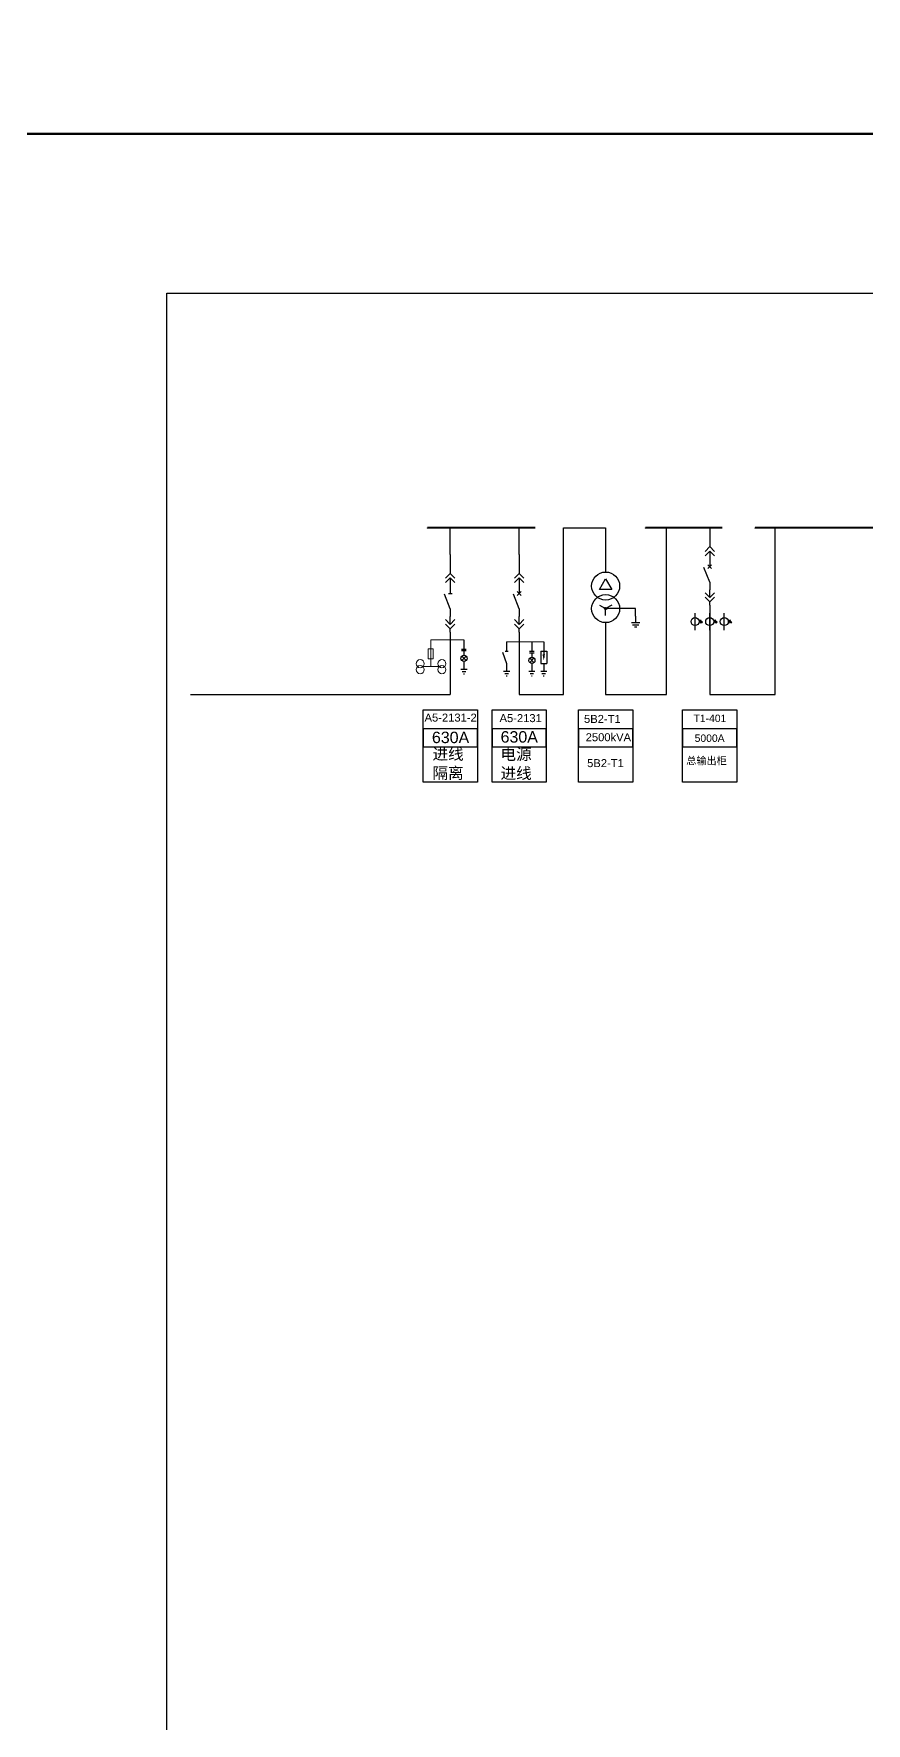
# Model space of a CAD drawing. Header units: millimetres. Extents: x -3460 to -460, y 6070 to 9130.
# Drawn here: x -1478.5 to -1398.3, y 6317.1 to 6479.6 of the extents above; entities that cross this region are included whole.
import ezdxf
from ezdxf.enums import TextEntityAlignment as Align

# ---------------------------------------------------------------- set-up
doc = ezdxf.new("R2010")
doc.units = ezdxf.units.MM
doc.header["$LTSCALE"] = 1000
doc.header["$MEASUREMENT"] = 0
doc.linetypes.add('CENTER', pattern=[2, 1.25, -0.25, 0.25, -0.25])
doc.linetypes.add('CONTINOUS', pattern=[0])
doc.styles.get("Standard").update_dxf_attribs({"font": 'arial.ttf'})

# ---------------------------------------------------------------- blocks, each defined once
blk = doc.blocks.new('DYDQAA05')
at = {"color": 0}
blk.add_lwpolyline([(0, 0), (0, -7)], dxfattribs=at)
blk = doc.blocks.new('DYDQAA03')
at = {"color": 0}
for points in [[(0, 0), (0, -1.5)], [(-2.12, -3.62), (0, -1.5)], [(-2.12, -5.62), (0, -3.5)], [(2.12, -3.62), (0, -1.5)], [(2.12, -5.62), (0, -3.5)], [(0, -3.5), (0, -7)]]:
    blk.add_lwpolyline(points, dxfattribs=at)
blk = doc.blocks.new('DYDQAA09')
at = {"color": 0}
blk.add_lwpolyline([(0, 0), (0, -3.5)], dxfattribs=at)
blk.add_lwpolyline([(0, 0), (0, -3.5)], dxfattribs=at)
blk.add_lwpolyline([(0, 0), (0, -3.5)], dxfattribs=at)
blk.add_lwpolyline([(0, 0), (0, -3.5)], dxfattribs=at)
blk.add_lwpolyline([(0, 0), (0, -3.5)], dxfattribs=at)
blk.add_lwpolyline([(0, 0), (0, -3.5)], dxfattribs=at)
blk.add_lwpolyline([(0, 0), (0, -3.5)], dxfattribs=at)
blk.add_lwpolyline([(0, 0), (0, -3.5)], dxfattribs=at)
blk.add_lwpolyline([(0, 0), (0, -3.5)], dxfattribs=at)
blk = doc.blocks.new('DYDQ0201')
at = {"color": 0}
for points in [[(0.86, -0.86), (-0.86, 0.86)], [(-0.86, -0.86), (0.86, 0.86)], [(0, -7), (-2.61, -0.37)]]:
    blk.add_lwpolyline(points, dxfattribs=at)
blk = doc.blocks.new('DYDQAA04')
at = {"color": 0}
for points in [[(0, -3.5), (0, 0)], [(-2.12, -1.38), (0, -3.5)], [(-2.12, -3.38), (0, -5.5)], [(2.12, -1.38), (0, -3.5)], [(2.12, -3.38), (0, -5.5)], [(0, -7), (0, -5.5)]]:
    blk.add_lwpolyline(points, dxfattribs=at)
blk = doc.blocks.new('A$C03DD39B5')
for p, q in [((417, 475), (283, 392)), ((417, 422), (283, 339)), ((350, 333), (350, 467))]:
    blk.add_line(p, q)
blk.add_lwpolyline([(700, 167), (0, 167)])
blk.add_circle((350, 167), 167)

msp = doc.modelspace()

# ---------------------------------------------------------------- linework, layer by layer
for p, q in [((-1438.39, 6429.52, 5054.55), (-1438.39, 6432.1, 6437.83)), ((-1438.39, 6429.52, 5054.55), (-1438.39, 6432.1, 6437.83)), ((-1431.75, 6429.52, 5054.51), (-1431.75, 6432.1, 6437.83)), ((-1427.48, 6416.07, 7255.72), (-1427.48, 6432.1, 7255.72)), ((-1427.48, 6432.1, 7255.72), (-1423.43, 6432.1, 7255.72)), ((-1407.12, 6416.07, 6022), (-1407.12, 6432.1, 6022)), ((-1438.39, 6424.3, 5054.51), (-1438.94, 6425.71, 5054.51)), ((-1438.57, 6425.79, 5054.51), (-1438.2, 6425.79, 5054.51)), ((-1413.41, 6423.86, 6022), (-1413.41, 6422.22, 6022)), ((-1438.39, 6421.32, 5054.51), (-1438.39, 6419.64, 7255.72)), ((-1437.07, 6421.33, 7255.72), (-1437.07, 6420.44, 7255.72)), ((-1431.75, 6421.32, 5054.51), (-1431.75, 6419.64, 7255.72)), ((-1413.41, 6422.22, 6022), (-1413.41, 6416.07, 6022)), ((-1438.39, 6419.64, 7255.72), (-1438.39, 6416.07, 7255.72)), ((-1437.29, 6420.44, 7255.72), (-1436.85, 6420.44, 7255.72)), ((-1437.29, 6420.29, 7255.72), (-1436.85, 6420.29, 7255.72)), ((-1436.86, 6419.34, 7255.72), (-1437.28, 6419.76, 7255.72)), ((-1437.28, 6419.34, 7255.72), (-1436.86, 6419.76, 7255.72)), ((-1437.07, 6420.29, 7255.72), (-1437.07, 6419.85, 7255.72)), ((-1433.36, 6420.15, 5054.51), (-1432.96, 6419.04, 5054.51)), ((-1433.11, 6420.23, 5054.51), (-1432.81, 6420.23, 5054.51)), ((-1432.96, 6421.12, 5054.51), (-1432.96, 6420.23, 5054.51)), ((-1431.75, 6419.64, 7255.72), (-1431.75, 6416.07, 7255.72)), ((-1430.76, 6420.23, 5054.51), (-1430.31, 6420.23, 5054.51)), ((-1430.76, 6420.08, 5054.51), (-1430.31, 6420.08, 5054.51)), ((-1430.53, 6421.12, 5054.51), (-1430.53, 6420.23, 5054.51)), ((-1430.53, 6420.08, 5054.51), (-1430.53, 6419.63, 5054.51)), ((-1429.68, 6420.23, 1054.24), (-1429.09, 6420.23, 1054.24)), ((-1429.68, 6420.23, 1054.24), (-1429.68, 6419.04, 1054.24)), ((-1429.39, 6421.12, 1054.24), (-1429.39, 6419.63, 1054.24)), ((-1429.09, 6420.23, 1054.24), (-1429.09, 6419.04, 1054.24)), ((-1437.36, 6418.51, 7255.72), (-1436.77, 6418.51, 7255.72)), ((-1437.25, 6418.29, 7255.72), (-1436.89, 6418.29, 7255.72)), ((-1437.11, 6418.07, 7255.72), (-1437.02, 6418.07, 7255.72)), ((-1437.07, 6419.26, 7255.72), (-1437.07, 6418.51, 7255.72)), ((-1433.25, 6418.3, 5054.51), (-1432.66, 6418.3, 5054.51)), ((-1433.14, 6418.08, 5054.51), (-1432.78, 6418.08, 5054.51)), ((-1432.96, 6419.04, 5054.51), (-1432.96, 6418.3, 5054.51)), ((-1430.83, 6418.3, 5054.51), (-1430.24, 6418.3, 5054.51)), ((-1430.33, 6419.13, 5054.51), (-1430.74, 6419.55, 5054.51)), ((-1430.74, 6419.13, 5054.51), (-1430.33, 6419.55, 5054.51)), ((-1430.71, 6418.08, 5054.51), (-1430.36, 6418.08, 5054.51)), ((-1430.53, 6419.04, 5054.51), (-1430.53, 6418.3, 5054.51)), ((-1429.68, 6419.04, 1054.24), (-1429.09, 6419.04, 1054.24)), ((-1429.68, 6418.3, 1054.24), (-1429.09, 6418.3, 1054.24)), ((-1429.56, 6418.08, 1054.24), (-1429.21, 6418.08, 1054.24)), ((-1429.39, 6419.04, 1054.24), (-1429.39, 6418.3, 1054.24)), ((-1433, 6417.86, 5054.51), (-1432.91, 6417.86, 5054.51)), ((-1430.58, 6417.86, 5054.51), (-1430.49, 6417.86, 5054.51)), ((-1429.43, 6417.86, 1054.24), (-1429.34, 6417.86, 1054.24)), ((-1431.75, 6416.07, 7255.72), (-1427.48, 6416.07, 7255.72)), ((-1413.41, 6416.07, 6022), (-1407.12, 6416.07, 6022))]:
    msp.add_line(p, q)
at = {"color": 0}
for p, q in [((-1423.43, 6432.1, 8847.55), (-1423.43, 6427.85, 4236.62)), ((-1417.57, 6416.07, 4236.62), (-1417.57, 6432.1, 6022)), ((-1424.01, 6426.16, 4236.62), (-1423.43, 6427.18, 4236.62)), ((-1424.01, 6426.16, 4236.62), (-1423.43, 6427.18, 4236.62)), ((-1422.84, 6426.16, 4236.62), (-1424.01, 6426.16, 4236.62)), ((-1423.43, 6427.18, 4236.62), (-1422.84, 6426.16, 4236.62)), ((-1424.01, 6424.67, 4236.62), (-1423.43, 6424.33, 4236.62)), ((-1422.84, 6424.67, 4236.62), (-1423.43, 6424.33, 4236.62)), ((-1423.44, 6424.44, 4236.62), (-1423.53, 6424.34, 4236.62)), ((-1423.39, 6424.43, 4236.62), (-1423.52, 6424.3, 4236.62)), ((-1423.47, 6424.43, 4236.62), (-1423.52, 6424.38, 4236.62)), ((-1423.38, 6424.42, 4236.62), (-1423.52, 6424.28, 4236.62)), ((-1423.35, 6424.4, 4236.62), (-1423.5, 6424.26, 4236.62)), ((-1423.34, 6424.39, 4236.62), (-1423.48, 6424.25, 4236.62)), ((-1423.33, 6424.35, 4236.62), (-1423.45, 6424.23, 4236.62)), ((-1423.43, 6423.66, 4236.62), (-1423.43, 6424.33, 4236.62)), ((-1420.54, 6424.33, 4236.62), (-1423.43, 6424.33, 4236.62)), ((-1423.43, 6422.98, 4236.62), (-1423.43, 6416.07, 4236.62)), ((-1423.33, 6424.33, 4236.62), (-1423.42, 6424.23, 4236.62)), ((-1420.95, 6422.98, 4236.62), (-1420.13, 6422.98, 4236.62)), ((-1420.84, 6422.78, 4236.62), (-1420.24, 6422.78, 4236.62)), ((-1420.64, 6422.58, 4236.62), (-1420.44, 6422.58, 4236.62)), ((-1423.43, 6416.07, 4236.62), (-1417.57, 6416.07, 4236.62))]:
    msp.add_line(p, q, dxfattribs=at)
at = {"color": 0, "linetype": 'CENTER', "ltscale": 0.5}
msp.add_line((-1420.54, 6423.59, 4236.62), (-1420.54, 6424.33, 4236.62), dxfattribs=at)
at = {"lineweight": 0}
for p, q in [((-1440.26, 6421.33, 7255.72), (-1440.26, 6418.75, 7255.72)), ((-1441.01, 6418.75, 7255.72), (-1439.45, 6418.75, 7255.72))]:
    msp.add_line(p, q, dxfattribs=at)
at = {"color": 1}
msp.add_line((-1463.4, 6416.07, 642.73), (-1438.39, 6416.07, 7255.72), dxfattribs=at)
at = {"lineweight": 80, "ltscale": 0.001071}
for points in [[(-3460, 6920), (-460, 6920), (-460, 6470), (-3460, 6470)], [(-3460, 6470), (-460, 6470), (-460, 6070), (-3460, 6070)]]:
    msp.add_lwpolyline(points, close=True, dxfattribs=at)
at = {"color": 1, "lineweight": 30, "ltscale": 0.002916}
msp.add_lwpolyline([(-1465.66, 6454.66), (-1115.04, 6454.66), (-1115.04, 6160.63), (-1465.66, 6160.63)], close=True, dxfattribs=at)
at = {"color": 1, "lineweight": 40, "ltscale": 100}
for points, elevation in [([(-1430.2, 6432.1), (-1440.58, 6432.1), (-1440.58, 6432.1)], 6437.83), ([(-1412.21, 6432.1), (-1419.58, 6432.1), (-1419.58, 6432.1)], 6022), ([(-1289.68, 6432.1), (-1409.04, 6432.1), (-1409.04, 6432.1)], 6022)]:
    msp.add_lwpolyline(points, dxfattribs=dict(at, elevation=elevation))
at = {"color": 0, "elevation": 4236.62}
msp.add_lwpolyline([(-1420.54, 6423.59), (-1420.54, 6422.98)], dxfattribs=at)
at = {"lineweight": 0}
for points, elevation in [([(-1437.07, 6421.33), (-1440.26, 6421.33)], 7255.72), ([(-1429.39, 6421.12), (-1432.96, 6421.12)], 5054.51)]:
    msp.add_lwpolyline(points, dxfattribs=dict(at, elevation=elevation))
at = {"lineweight": 0, "elevation": 7255.72}
msp.add_lwpolyline([(-1440.26, 6419.51), (-1440.5, 6419.51), (-1440.5, 6420.45), (-1440.03, 6420.45), (-1440.03, 6419.51)], close=True, dxfattribs=at)
at = {"lineweight": 0, "elevation": 1054.24}
msp.add_lwpolyline([(-1429.39, 6419.34, 0, 0.237, 0), (-1429.39, 6419.93, 0, 0.237, 0)], format="xyseb", dxfattribs=at)
for points, elevation in [([(-1440.99, 6414.58), (-1435.78, 6414.58), (-1435.78, 6407.63), (-1440.99, 6407.63)], 7255.72), ([(-1434.35, 6414.58), (-1429.14, 6414.58), (-1429.14, 6407.63), (-1434.35, 6407.63)], 8788.2), ([(-1426.03, 6414.58), (-1420.82, 6414.58), (-1420.82, 6407.63), (-1426.03, 6407.63)], 8788.2), ([(-1416.02, 6414.58), (-1410.81, 6414.58), (-1410.81, 6407.63), (-1416.02, 6407.63)], 5204.06), ([(-1440.99, 6411.03), (-1435.78, 6411.03), (-1435.78, 6412.77), (-1440.99, 6412.77)], 7255.72), ([(-1434.35, 6411.03), (-1429.14, 6411.03), (-1429.14, 6412.77), (-1434.35, 6412.77)], 8788.2), ([(-1426.03, 6411.03), (-1420.82, 6411.03), (-1420.82, 6412.77), (-1426.03, 6412.77)], 8788.2), ([(-1416.02, 6411.03), (-1410.81, 6411.03), (-1410.81, 6412.77), (-1416.02, 6412.77)], 5204.06)]:
    msp.add_lwpolyline(points, close=True, dxfattribs=dict(elevation=elevation))
at = {"color": 0, "linetype": 'CONTINOUS'}
for centre in [(-1423.43, 6426.5, 4236.62), (-1423.43, 6424.33, 4236.62)]:
    msp.add_circle(centre, 1.35, dxfattribs=at)
at = {"color": 0}
msp.add_circle((-1423.43, 6424.33, 4236.62), 0.101, dxfattribs=at)
for centre in [(-1437.07, 6419.55, 7255.72), (-1430.53, 6419.34, 5054.51)]:
    msp.add_circle(centre, 0.296)
at = {"lineweight": 0}
for centre in [(-1441.28, 6419.03, 7255.72), (-1441.28, 6418.46, 7255.72), (-1439.19, 6419.03, 7255.72), (-1439.19, 6418.46, 7255.72)]:
    msp.add_circle(centre, 0.39, dxfattribs=at)

# ---------------------------------------------------------------- block references
at = {"xscale": 0.2128954749704126, "yscale": 0.2128954749704126, "zscale": 0.2128954749704126}
for name, p in [('DYDQAA05', (-1413.41, 6432.1, 3820.79)), ('DYDQAA05', (-1438.39, 6429.52, 5054.51)), ('DYDQAA05', (-1431.75, 6429.52, 5054.51)), ('DYDQAA03', (-1413.41, 6430.61, 3820.79)), ('DYDQAA03', (-1438.39, 6428.03, 5054.51)), ('DYDQAA03', (-1431.75, 6428.03, 5054.51)), ('DYDQ0201', (-1413.41, 6428.37, 3820.79)), ('DYDQAA09', (-1413.41, 6429.12, 3820.79)), ('DYDQAA09', (-1438.39, 6426.54, 5054.51)), ('DYDQAA09', (-1431.75, 6426.54, 5054.51)), ('DYDQAA04', (-1413.41, 6426.14, 3820.79)), ('DYDQAA09', (-1413.41, 6426.88, 3820.79)), ('DYDQ0201', (-1431.75, 6425.79, 5054.51)), ('DYDQAA09', (-1413.41, 6424.65, 3820.79)), ('DYDQAA04', (-1438.39, 6423.56, 5054.51)), ('DYDQAA09', (-1438.39, 6424.3, 5054.51)), ('DYDQAA04', (-1431.75, 6423.56, 5054.51)), ('DYDQAA09', (-1431.75, 6424.3, 5054.51)), ('DYDQAA09', (-1438.39, 6422.07, 5054.51)), ('DYDQAA09', (-1431.75, 6422.07, 5054.51))]:
    msp.add_blockref(name, p, dxfattribs=at)
at = {"linetype": 'Continuous', "xscale": 0.002338875, "yscale": 0.002338875, "zscale": 0.002338875, "rotation": 270}
for p in [(-1415.21, 6423.9, 6022), (-1413.8, 6423.9, 6022), (-1412.4, 6423.9, 6022)]:
    msp.add_blockref('A$C03DD39B5', p, dxfattribs=at)

# ---------------------------------------------------------------- texts
at = {"lineweight": 0}
for s, p in [('T1-401', (-1413.39, 6413.42, 3820.79)), ('5000A', (-1413.42, 6411.51, 3820.79)), ('总输出柜', (-1413.72, 6409.34, 3820.79))]:
    msp.add_text(s, height=0.713, dxfattribs=at).set_placement(p, align=Align.CENTER)
for s, insert, char_height, width, attachment_point in [('A5-2131-2', (-1440.86, 6414.23, 9204.03), 0.77, 1.1343, 1), ('A5-2131', (-1433.64, 6414.18, 9204.03), 0.77, 1.1343, 1), ('5B2-T1\\P', (-1425.51, 6414.1, 12788.16), 0.77, 1.1343, 1), ('630A', (-1440.15, 6412.49, 7255.72), 1.1, 1.1343, 1), ('630A', (-1433.54, 6412.54, 5307.41), 1.1, 1.1343, 1), ('{\\H0.7x;2500\\H1.000003x;kVA\\P', (-1425.35, 6412.34, 7499.82), 1.1, 1.1343, 1), ('{\\fSimSun|b0|i0|c134|p2;进线\\P隔离}', (-1440.1, 6409.37, 7255.72), 1.1, 3.5463, 4), ('{\\fSimSun|b0|i0|c134|p2;电源进线}', (-1433.55, 6409.35, 7255.72), 1.1, 3.5463, 4), ('5B2-T1', (-1425.21, 6409.85, 12788.16), 0.77, 1.1343, 1)]:
    msp.add_mtext(s, dxfattribs=dict(insert=insert, char_height=char_height, width=width, attachment_point=attachment_point))

doc.saveas('drawing.dxf')
